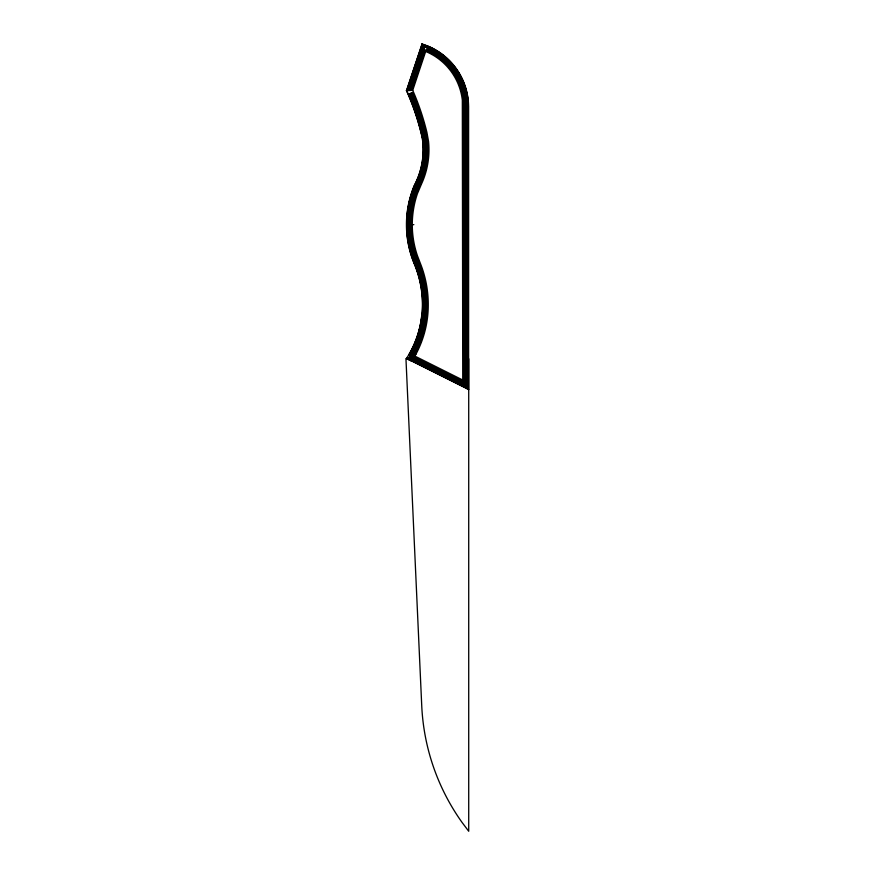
<?xml version="1.0" encoding="UTF-8"?>
<svg xmlns="http://www.w3.org/2000/svg" width="875" height="875" viewBox="0 0 875 875"><rect width="100%" height="100%" fill="white"/><g stroke="black" fill="none" stroke-linecap="round" stroke-linejoin="round"><path stroke-width="1.31" d="M468.716 358.75L468.716 831.25L462.098 822.478A218.214 218.214 0 0 1 421.728 705.622L405.956 358.75L408.537 358.75M407.006 90.595L422.341 44.581L427.973 46.616A65.603 65.603 0 0 1 468.081 106.444L468.081 388.664L407.345 358.302M407.411 90.584L422.581 45.073L427.831 46.966M407.914 90.552L422.866 45.675L427.645 47.392A64.761 64.761 0 0 1 467.228 106.466L467.239 387.297L408.559 357.962M408.494 90.53L423.216 46.386L427.438 47.906A64.214 64.214 0 0 1 466.681 106.487L466.681 386.411L409.347 357.744M409.172 90.497L423.609 47.195M409.938 90.464L424.058 48.114M410.791 90.42L424.55 49.131M411.72 90.377L425.086 50.258M414.837 356.191L415.822 354.452A104.289 104.289 0 0 0 428.039 311.806A111.65 111.65 0 0 0 421.247 265.639L417.441 255.741A96.173 96.173 0 0 1 417.441 193.594L421.389 184.253A82.184 82.184 0 0 0 428.542 141.334L426.923 132.409A253.302 253.302 0 0 0 413.448 91.962L412.727 90.333L425.677 51.472L421.936 43.75M412.573 92.334A252.361 252.361 0 0 1 426.005 132.628L427.602 141.433A81.244 81.244 0 0 1 420.536 183.859L416.544 193.287A97.125 97.125 0 0 0 416.544 256.047L420.361 265.967A110.709 110.709 0 0 1 427.098 311.741A103.338 103.338 0 0 1 414.991 354.003L413.645 356.53L463.684 381.544L463.269 100.013A61.184 61.184 0 0 0 426.267 50.673M411.316 361.003L406.427 358.564L408.472 355.283A98.306 98.306 0 0 0 421.695 315.602M406.427 358.564L414.991 356.147L462.733 380.023L468.694 389.67L463.072 385.984M406.306 90.628L412.727 90.333M412.289 224.667L413.853 224.667M425.677 51.472L425.895 51.548A60.233 60.233 0 0 1 462.328 100.122L462.733 380.023M411.272 357.197L465.336 384.234L464.92 99.827A62.847 62.847 0 0 0 426.912 49.142M410.244 357.481L466.058 385.383L466.058 106.509A63.591 63.591 0 0 0 427.197 48.475M407.892 358.148L467.698 388.052L467.698 106.455A65.22 65.22 0 0 0 427.831 46.966M406.93 358.422L468.377 389.145L468.377 106.433A65.888 65.888 0 0 0 428.094 46.342L422.155 44.209L406.689 90.617L408.264 94.194A247.745 247.745 0 0 1 422.395 137.823A76.519 76.519 0 0 1 414.477 185.522A101.817 101.817 0 0 0 414.487 263.845A105.984 105.984 0 0 1 422.406 311.434A98.656 98.656 0 0 1 408.767 355.469M406.634 358.498L468.584 389.473L468.584 106.433A66.095 66.095 0 0 0 428.17 46.156L422.034 43.936L406.47 90.617L408.078 94.27A247.516 247.516 0 0 1 422.198 137.867A76.322 76.322 0 0 1 414.28 185.434A102.025 102.025 0 0 0 414.291 263.922A105.787 105.787 0 0 1 422.198 311.423A98.448 98.448 0 0 1 408.592 355.359M414.991 354.003L415.822 354.452M411.053 92.991A250.698 250.698 0 0 1 424.397 133.022L425.95 141.597A79.581 79.581 0 0 1 419.027 183.159L417.255 186.725A98.733 98.733 0 0 0 414.98 256.583L418.808 266.547A109.047 109.047 0 0 1 425.436 311.631A101.686 101.686 0 0 1 411.381 357.022M411.775 92.684A251.486 251.486 0 0 1 425.163 132.836L426.738 141.52A80.369 80.369 0 0 1 419.738 183.498L415.723 193.003A97.989 97.989 0 0 0 415.723 256.331L419.552 266.262A109.834 109.834 0 0 1 426.223 311.686A102.473 102.473 0 0 1 414.225 353.598L412.398 356.88L464.548 382.955L464.133 99.914A62.048 62.048 0 0 0 426.606 49.875M410.397 93.275A249.988 249.988 0 0 1 423.697 133.186L425.239 141.673A78.859 78.859 0 0 1 418.381 182.864L416.598 186.441A99.455 99.455 0 0 0 414.312 256.812L418.141 266.787A108.325 108.325 0 0 1 424.725 311.587A100.975 100.975 0 0 1 410.769 356.65M409.817 93.527A249.638 249.638 0 0 1 424.058 137.528A78.28 78.28 0 0 1 417.812 182.602L416.019 186.189A100.144 100.144 0 0 0 416.062 263.233A107.625 107.625 0 0 1 424.091 311.544A100.341 100.341 0 0 1 410.222 356.333M408.537 94.073A248.073 248.073 0 0 1 422.691 137.78A76.858 76.858 0 0 1 416.533 182.011L414.739 185.631A101.533 101.533 0 0 0 414.761 263.736A106.269 106.269 0 0 1 422.702 311.445A98.952 98.952 0 0 1 409.019 355.622M408.887 93.92A248.5 248.5 0 0 1 423.062 137.703A77.241 77.241 0 0 1 416.883 182.175L415.089 185.784A101.15 101.15 0 0 0 415.111 263.605A106.641 106.641 0 0 1 423.073 311.478A99.323 99.323 0 0 1 409.347 355.808M409.314 93.745A249.025 249.025 0 0 1 423.522 137.627A77.722 77.722 0 0 1 417.309 182.372L415.516 185.97A100.691 100.691 0 0 0 415.548 263.43A107.089 107.089 0 0 1 423.544 311.511A99.794 99.794 0 0 1 409.752 356.048"/></g></svg>
